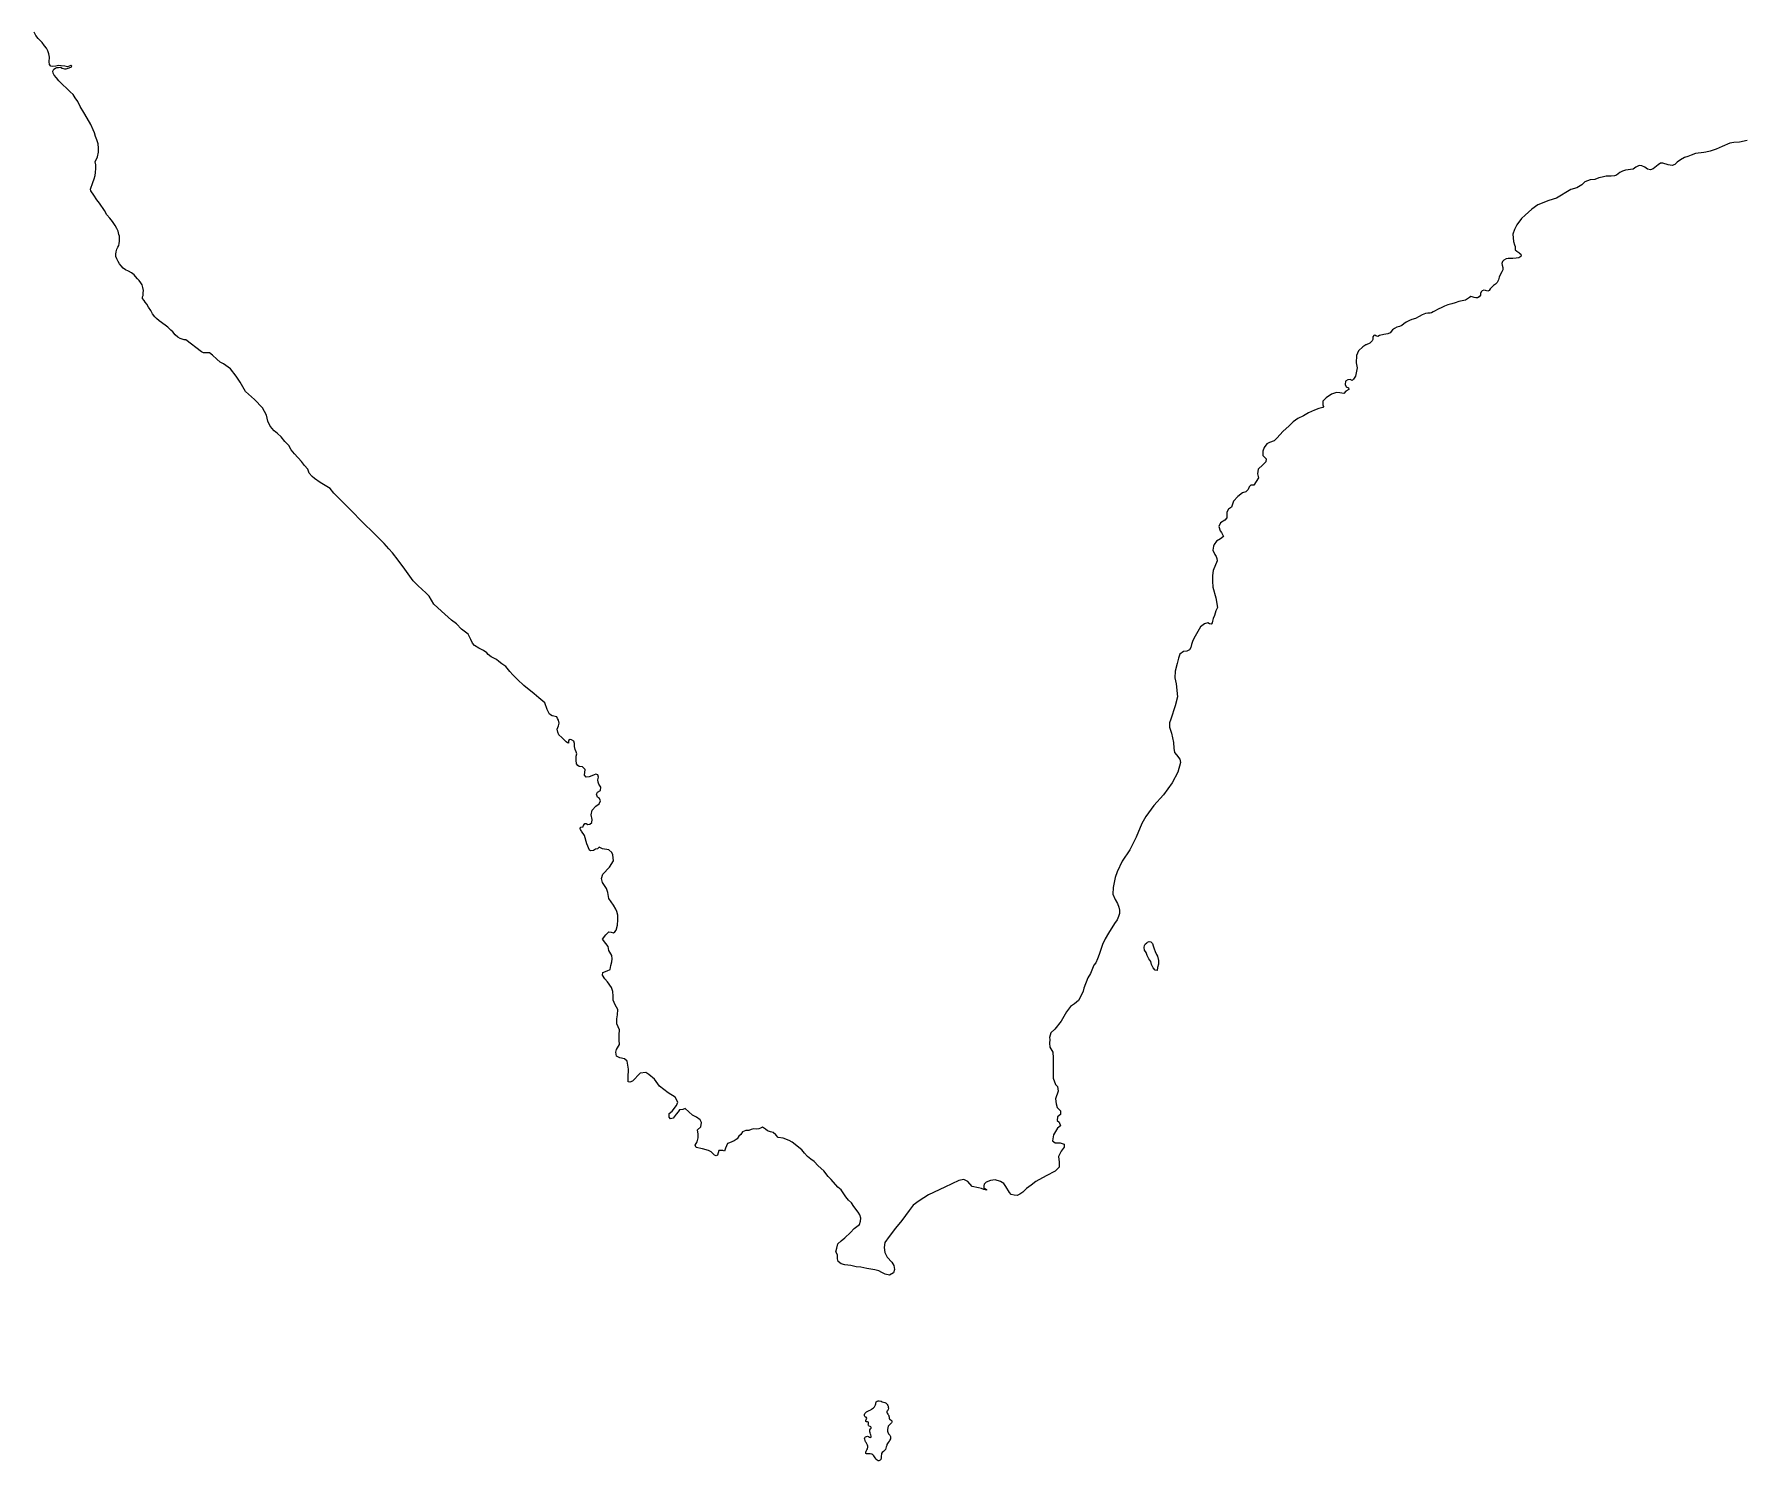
# Model space of a CAD drawing. Extents: x 283583 to 658922, y 889284 to 1241133.
# Drawn here: x 367214 to 388895, y 1054753 to 1072822 of the extents above; entities that cross this region are included whole.
import ezdxf

# ---------------------------------------------------------------- set-up
doc = ezdxf.new("R2010")
doc.units = 0
doc.header["$MEASUREMENT"] = 0
doc.layers.add('PUNTARENAS', color=7, linetype='Continuous')

msp = doc.modelspace()

# ---------------------------------------------------------------- linework, layer by layer
at = {"layer": 'PUNTARENAS', "color": 241}
msp.add_lwpolyline([(388914, 1071477), (388814, 1071457), (388744, 1071453), (388692, 1071443), (388597, 1071400), (388521, 1071368), (388445, 1071340), (388390, 1071329), (388364, 1071326), (388260, 1071311), (388203, 1071291), (388160, 1071272), (388120, 1071259), (388067, 1071231), (388028, 1071202), (387995, 1071174), (387962, 1071159), (387912, 1071169), (387845, 1071191), (387815, 1071189), (387786, 1071169), (387723, 1071117), (387688, 1071106), (387652, 1071113), (387615, 1071139), (387580, 1071154), (387547, 1071158), (387502, 1071137), (387471, 1071115), (387371, 1071102), (387332, 1071089), (387299, 1071073), (387277, 1071052), (387256, 1071039), (387232, 1071028), (387192, 1071026), (387125, 1071023), (387078, 1071010), (387033, 1071002), (386984, 1070984), (386924, 1070980), (386858, 1070953), (386819, 1070915), (386756, 1070877), (386681, 1070856), (386498, 1070745), (386400, 1070718), (386262, 1070660), (386185, 1070607), (386099, 1070529), (386055, 1070489), (385994, 1070409), (385966, 1070349), (385946, 1070290), (385953, 1070198), (385964, 1070154), (385972, 1070132), (385974, 1070090), (385996, 1070074), (386022, 1070057), (386031, 1070048), (386044, 1070038), (386051, 1070024), (386044, 1070007), (386022, 1069990), (385987, 1069985), (385946, 1069983), (385886, 1069983), (385862, 1069976), (385831, 1069961), (385812, 1069942), (385805, 1069920), (385810, 1069896), (385816, 1069866), (385816, 1069839), (385805, 1069811), (385788, 1069783), (385771, 1069746), (385762, 1069713), (385756, 1069695), (385746, 1069677), (385726, 1069656), (385700, 1069640), (385678, 1069619), (385659, 1069597), (385646, 1069577), (385626, 1069569), (385598, 1069575), (385576, 1069579), (385556, 1069573), (385543, 1069558), (385535, 1069540), (385535, 1069516), (385519, 1069494), (385497, 1069485), (385477, 1069483), (385456, 1069489), (385430, 1069498), (385414, 1069502), (385395, 1069489), (385371, 1069469), (385345, 1069454), (385303, 1069446), (385260, 1069435), (385214, 1069422), (385173, 1069409), (385123, 1069393), (385080, 1069376), (385045, 1069360), (384997, 1069339), (384953, 1069315), (384936, 1069304), (384915, 1069295), (384897, 1069289), (384869, 1069289), (384838, 1069284), (384795, 1069269), (384756, 1069247), (384710, 1069221), (384664, 1069207), (384635, 1069196), (384594, 1069174), (384564, 1069153), (384537, 1069133), (384509, 1069122), (384475, 1069111), (384444, 1069096), (384420, 1069076), (384390, 1069042), (384361, 1069026), (384312, 1069020), (384255, 1069007), (384233, 1068993), (384209, 1069004), (384196, 1069011), (384183, 1069007), (384172, 1068991), (384172, 1068957), (384161, 1068938), (384131, 1068911), (384086, 1068889), (384083, 1068887), (384044, 1068863), (383991, 1068810), (383966, 1068751), (383961, 1068662), (383972, 1068596), (383953, 1068493), (383928, 1068455), (383908, 1068438), (383883, 1068449), (383855, 1068446), (383824, 1068427), (383821, 1068386), (383834, 1068357), (383864, 1068342), (383865, 1068323), (383828, 1068302), (383802, 1068270), (383754, 1068282), (383711, 1068285), (383648, 1068262), (383580, 1068216), (383538, 1068175), (383536, 1068129), (383546, 1068108), (383536, 1068093), (383487, 1068082), (383430, 1068059), (383355, 1068026), (383293, 1067990), (383220, 1067953), (383163, 1067911), (383108, 1067858), (383035, 1067795), (382953, 1067707), (382921, 1067670), (382862, 1067651), (382828, 1067634), (382794, 1067588), (382779, 1067541), (382776, 1067487), (382820, 1067443), (382814, 1067405), (382776, 1067367), (382720, 1067312), (382709, 1067255), (382722, 1067205), (382694, 1067158), (382665, 1067111), (382625, 1067111), (382606, 1067088), (382593, 1067054), (382562, 1067028), (382519, 1067012), (382461, 1066965), (382405, 1066908), (382380, 1066833), (382343, 1066807), (382323, 1066770), (382323, 1066695), (382298, 1066669), (382241, 1066632), (382222, 1066585), (382235, 1066532), (382253, 1066512), (382279, 1066462), (382241, 1066430), (382192, 1066403), (382160, 1066360), (382151, 1066338), (382146, 1066286), (382168, 1066233), (382187, 1066206), (382195, 1066180), (382197, 1066154), (382150, 1066028), (382139, 1065967), (382139, 1065895), (382146, 1065820), (382184, 1065682), (382202, 1065562), (382184, 1065518), (382165, 1065458), (382147, 1065420), (382139, 1065386), (382136, 1065366), (382128, 1065355), (382121, 1065349), (382104, 1065352), (382080, 1065365), (382039, 1065355), (381988, 1065317), (381919, 1065198), (381891, 1065144), (381875, 1065091), (381865, 1065053), (381848, 1065023), (381814, 1065006), (381774, 1065003), (381728, 1064968), (381708, 1064921), (381692, 1064852), (381668, 1064756), (381664, 1064670), (381679, 1064594), (381698, 1064430), (381667, 1064317), (381610, 1064147), (381596, 1064102), (381597, 1064047), (381622, 1063971), (381647, 1063851), (381648, 1063778), (381660, 1063726), (381682, 1063694), (381724, 1063641), (381733, 1063599), (381699, 1063476), (381628, 1063342), (381576, 1063264), (381521, 1063190), (381395, 1063051), (381294, 1062914), (381244, 1062826), (381175, 1062650), (381093, 1062493), (380995, 1062348), (380934, 1062211), (380906, 1062139), (380883, 1062016), (380878, 1061929), (380908, 1061861), (380938, 1061813), (380955, 1061767), (380963, 1061726), (380961, 1061686), (380950, 1061645), (380933, 1061605), (380897, 1061559), (380821, 1061436), (380781, 1061366), (380746, 1061292), (380704, 1061165), (380681, 1061110), (380662, 1061061), (380638, 1061029), (380594, 1060924), (380560, 1060871), (380511, 1060739), (380500, 1060700), (380465, 1060621), (380443, 1060581), (380391, 1060541), (380340, 1060507), (380291, 1060439), (380221, 1060323), (380143, 1060222), (380092, 1060175), (380073, 1060116), (380078, 1060087), (380073, 1060044), (380078, 1059990), (380116, 1059927), (380122, 1059858), (380122, 1059600), (380153, 1059518), (380178, 1059493), (380184, 1059436), (380153, 1059336), (380159, 1059273), (380172, 1059229), (380216, 1059185), (380216, 1059140), (380178, 1059109), (380172, 1059065), (380197, 1059040), (380216, 1058996), (380178, 1058964), (380127, 1058883), (380115, 1058807), (380146, 1058782), (380209, 1058782), (380259, 1058763), (380259, 1058725), (380222, 1058675), (380190, 1058606), (380196, 1058537), (380196, 1058474), (380146, 1058422), (380033, 1058361), (379900, 1058291), (379841, 1058245), (379783, 1058200), (379739, 1058157), (379699, 1058128), (379667, 1058114), (379629, 1058116), (379589, 1058124), (379567, 1058153), (379523, 1058228), (379496, 1058264), (379454, 1058292), (379388, 1058311), (379326, 1058302), (379271, 1058280), (379248, 1058256), (379243, 1058237), (379244, 1058212), (379256, 1058200), (379275, 1058189), (379279, 1058181), (379261, 1058186), (379242, 1058190), (379214, 1058202), (379177, 1058210), (379095, 1058229), (379039, 1058292), (378988, 1058317), (378925, 1058305), (378749, 1058217), (378541, 1058123), (378422, 1058047), (378346, 1057989), (378296, 1057921), (378206, 1057796), (378126, 1057701), (378044, 1057595), (377990, 1057517), (377979, 1057454), (377990, 1057390), (378017, 1057333), (378077, 1057267), (378102, 1057225), (378110, 1057176), (378100, 1057135), (378050, 1057104), (377993, 1057116), (377952, 1057137), (377914, 1057157), (377861, 1057172), (377761, 1057189), (377685, 1057206), (377626, 1057210), (377560, 1057227), (377482, 1057234), (377435, 1057249), (377399, 1057276), (377389, 1057312), (377389, 1057361), (377370, 1057401), (377383, 1057444), (377395, 1057501), (377436, 1057539), (377484, 1057576), (377556, 1057644), (377601, 1057697), (377666, 1057746), (377682, 1057788), (377683, 1057825), (377672, 1057868), (377653, 1057902), (377598, 1057973), (377566, 1058021), (377527, 1058053), (377495, 1058098), (377434, 1058183), (377392, 1058220), (377310, 1058315), (377273, 1058352), (377215, 1058426), (377146, 1058490), (377093, 1058543), (377051, 1058572), (377008, 1058606), (376971, 1058651), (376937, 1058693), (376816, 1058788), (376776, 1058811), (376700, 1058841), (376639, 1058847), (376607, 1058883), (376573, 1058913), (376541, 1058921), (376501, 1058932), (376478, 1058953), (376440, 1058979), (376413, 1058964), (376392, 1058959), (376358, 1058953), (376329, 1058959), (376296, 1058951), (376265, 1058938), (376227, 1058936), (376186, 1058919), (376164, 1058886), (376138, 1058866), (376117, 1058832), (376080, 1058805), (376023, 1058782), (375995, 1058772), (375970, 1058714), (375959, 1058676), (375938, 1058683), (375919, 1058685), (375887, 1058685), (375870, 1058626), (375851, 1058617), (375830, 1058622), (375788, 1058668), (375755, 1058685), (375679, 1058704), (375599, 1058719), (375586, 1058751), (375610, 1058793), (375623, 1058842), (375623, 1058892), (375617, 1058943), (375657, 1058981), (375667, 1059039), (375650, 1059072), (375604, 1059104), (375553, 1059130), (375506, 1059174), (375460, 1059217), (375430, 1059203), (375386, 1059198), (375369, 1059174), (375346, 1059144), (375307, 1059094), (375273, 1059085), (375257, 1059107), (375258, 1059151), (375295, 1059183), (375350, 1059253), (375365, 1059295), (375334, 1059358), (375246, 1059415), (375133, 1059497), (375070, 1059585), (375001, 1059647), (374963, 1059672), (374888, 1059664), (374791, 1059560), (374757, 1059547), (374736, 1059554), (374738, 1059607), (374743, 1059714), (374724, 1059814), (374693, 1059843), (374630, 1059856), (374590, 1059880), (374580, 1059928), (374590, 1059964), (374626, 1060024), (374624, 1060082), (374624, 1060148), (374627, 1060212), (374593, 1060288), (374595, 1060352), (374603, 1060400), (374606, 1060468), (374574, 1060529), (374549, 1060587), (374549, 1060625), (374548, 1060636), (374542, 1060699), (374525, 1060748), (374475, 1060820), (374444, 1060857), (374412, 1060902), (374415, 1060937), (374473, 1060957), (374511, 1060976), (374517, 1061026), (374530, 1061074), (374534, 1061110), (374530, 1061152), (374492, 1061215), (374486, 1061265), (374455, 1061303), (374411, 1061359), (374455, 1061416), (374492, 1061454), (374524, 1061447), (374550, 1061442), (374568, 1061454), (374587, 1061476), (374603, 1061537), (374606, 1061605), (374608, 1061664), (374593, 1061712), (374581, 1061739), (374553, 1061791), (374493, 1061875), (374480, 1061951), (374461, 1062001), (374411, 1062077), (374399, 1062127), (374418, 1062184), (374499, 1062272), (374550, 1062353), (374544, 1062429), (374531, 1062458), (374493, 1062492), (374411, 1062504), (374372, 1062526), (374347, 1062505), (374324, 1062500), (374298, 1062483), (374266, 1062479), (374248, 1062486), (374216, 1062567), (374185, 1062674), (374148, 1062730), (374144, 1062736), (374135, 1062748), (374128, 1062761), (374131, 1062771), (374140, 1062779), (374155, 1062783), (374166, 1062784), (374173, 1062800), (374189, 1062824), (374207, 1062824), (374226, 1062813), (374251, 1062815), (374276, 1062838), (374280, 1062874), (374270, 1062933), (374280, 1062995), (374330, 1063046), (374372, 1063073), (374386, 1063111), (374374, 1063140), (374349, 1063159), (374336, 1063197), (374351, 1063221), (374387, 1063244), (374393, 1063285), (374368, 1063322), (374356, 1063347), (374355, 1063379), (374361, 1063410), (374353, 1063440), (374329, 1063450), (374308, 1063440), (374276, 1063429), (374245, 1063416), (374207, 1063410), (374186, 1063439), (374192, 1063511), (374161, 1063543), (374118, 1063547), (374099, 1063558), (374082, 1063581), (374080, 1063626), (374080, 1063679), (374088, 1063708), (374080, 1063734), (374065, 1063761), (374059, 1063801), (374057, 1063837), (374048, 1063867), (374021, 1063884), (374002, 1063888), (373983, 1063876), (373980, 1063842), (373967, 1063845), (373951, 1063858), (373927, 1063884), (373898, 1063916), (373861, 1063948), (373845, 1063980), (373840, 1064019), (373853, 1064062), (373864, 1064096), (373853, 1064133), (373843, 1064157), (373833, 1064174), (373776, 1064187), (373742, 1064208), (373712, 1064269), (373683, 1064355), (373607, 1064415), (373547, 1064466), (373414, 1064572), (373335, 1064650), (373277, 1064710), (373237, 1064750), (373187, 1064814), (373137, 1064848), (373100, 1064878), (373071, 1064904), (373002, 1064938), (372965, 1064965), (372946, 1064986), (372907, 1065018), (372846, 1065047), (372791, 1065081), (372767, 1065110), (372746, 1065154), (372709, 1065224), (372627, 1065287), (372561, 1065356), (372501, 1065400), (372373, 1065515), (372274, 1065604), (372217, 1065706), (372175, 1065748), (372126, 1065788), (372071, 1065841), (372014, 1065898), (371910, 1066048), (371826, 1066159), (371752, 1066254), (371707, 1066303), (371646, 1066373), (371542, 1066479), (371352, 1066662), (371244, 1066771), (371183, 1066837), (371104, 1066914), (371011, 1067011), (370963, 1067068), (370901, 1067106), (370836, 1067144), (370762, 1067197), (370734, 1067221), (370698, 1067261), (370678, 1067313), (370638, 1067361), (370601, 1067409), (370509, 1067509), (370468, 1067559), (370438, 1067615), (370390, 1067663), (370342, 1067724), (370295, 1067763), (370252, 1067798), (370222, 1067832), (370197, 1067866), (370171, 1067920), (370155, 1067996), (370106, 1068088), (370006, 1068195), (369892, 1068296), (369823, 1068416), (369770, 1068491), (369700, 1068582), (369610, 1068648), (369567, 1068669), (369528, 1068705), (369471, 1068756), (369435, 1068785), (369433, 1068787), (369389, 1068786), (369357, 1068788), (369333, 1068800), (369132, 1068951), (369128, 1068953), (369111, 1068951), (369087, 1068960), (369061, 1068968), (369031, 1068984), (369000, 1069016), (368970, 1069051), (368946, 1069073), (368905, 1069112), (368872, 1069138), (368798, 1069194), (368763, 1069220), (368740, 1069243), (368712, 1069282), (368692, 1069322), (368662, 1069367), (368640, 1069402), (368621, 1069430), (368605, 1069448), (368586, 1069474), (368584, 1069497), (368594, 1069513), (368594, 1069545), (368596, 1069578), (368590, 1069615), (368582, 1069648), (368563, 1069675), (368541, 1069705), (368523, 1069725), (368498, 1069753), (368478, 1069774), (368447, 1069798), (368406, 1069820), (368371, 1069840), (368341, 1069859), (368317, 1069887), (368295, 1069915), (368276, 1069942), (368258, 1069978), (368249, 1070007), (368247, 1070037), (368251, 1070068), (368262, 1070098), (368274, 1070127), (368285, 1070147), (368289, 1070171), (368294, 1070201), (368294, 1070264), (368286, 1070287), (368277, 1070326), (368260, 1070363), (368238, 1070400), (368203, 1070450), (368170, 1070493), (368133, 1070536), (368102, 1070588), (368039, 1070682), (368006, 1070725), (367969, 1070784), (367930, 1070840), (367928, 1070860), (367954, 1070946), (367972, 1070990), (367985, 1071033), (367988, 1071069), (367996, 1071121), (367994, 1071169), (367987, 1071206), (368014, 1071271), (368027, 1071330), (368027, 1071378), (368022, 1071435), (368007, 1071484), (367990, 1071526), (367976, 1071573), (367962, 1071612), (367929, 1071679), (367884, 1071759), (367842, 1071831), (367795, 1071907), (367764, 1071970), (367734, 1072016), (367705, 1072057), (367670, 1072094), (367621, 1072141), (367574, 1072182), (367526, 1072230), (367497, 1072269), (367467, 1072305), (367454, 1072330), (367450, 1072356), (367463, 1072379), (367482, 1072392), (367502, 1072399), (367523, 1072403), (367547, 1072404), (367569, 1072393), (367595, 1072386), (367617, 1072386), (367656, 1072395), (367686, 1072410), (367689, 1072419), (367678, 1072425), (367637, 1072410), (367602, 1072416), (367554, 1072423), (367519, 1072427), (367487, 1072419), (367450, 1072412), (367423, 1072419), (367408, 1072440), (367404, 1072473), (367406, 1072531), (367400, 1072573), (367386, 1072610), (367369, 1072645), (367345, 1072675), (367315, 1072718), (367264, 1072770), (367236, 1072807), (367214, 1072847)], dxfattribs=at)
for points in [[(381339, 1061330), (381359, 1061326), (381378, 1061306), (381390, 1061277), (381401, 1061237), (381413, 1061203), (381432, 1061167), (381443, 1061143), (381454, 1061088), (381456, 1061044), (381445, 1060999), (381439, 1060963), (381415, 1060968), (381390, 1060997), (381369, 1061038), (381358, 1061076), (381333, 1061112), (381314, 1061154), (381301, 1061190), (381278, 1061222), (381276, 1061256), (381278, 1061279), (381287, 1061298), (381306, 1061313), (381318, 1061323)], [(377769, 1054906), (377773, 1054925), (377773, 1054936), (377771, 1054950), (377767, 1054959), (377761, 1054968), (377752, 1054983), (377746, 1054993), (377740, 1055009), (377734, 1055026), (377732, 1055038), (377737, 1055049), (377746, 1055057), (377756, 1055060), (377768, 1055065), (377783, 1055062), (377795, 1055054), (377806, 1055047), (377814, 1055053), (377814, 1055066), (377813, 1055081), (377808, 1055092), (377803, 1055108), (377798, 1055119), (377798, 1055134), (377801, 1055145), (377809, 1055156), (377814, 1055166), (377814, 1055175), (377811, 1055183), (377804, 1055188), (377792, 1055191), (377781, 1055198), (377779, 1055208), (377783, 1055218), (377783, 1055238), (377781, 1055241), (377770, 1055245), (377757, 1055245), (377750, 1055250), (377749, 1055261), (377754, 1055275), (377759, 1055289), (377757, 1055299), (377754, 1055305), (377745, 1055307), (377734, 1055312), (377730, 1055324), (377731, 1055339), (377735, 1055350), (377743, 1055361), (377756, 1055373), (377772, 1055382), (377791, 1055390), (377810, 1055398), (377818, 1055404), (377820, 1055407), (377831, 1055414), (377834, 1055415), (377845, 1055425), (377854, 1055430), (377860, 1055438), (377870, 1055462), (377874, 1055475), (377876, 1055484), (377881, 1055499), (377891, 1055508), (377905, 1055511), (377919, 1055511), (377942, 1055508), (377955, 1055500), (377972, 1055497), (377990, 1055490), (378007, 1055482), (378013, 1055474), (378019, 1055466), (378028, 1055453), (378033, 1055444), (378031, 1055431), (378035, 1055419), (378033, 1055401), (378024, 1055387), (378016, 1055380), (378013, 1055365), (378018, 1055354), (378029, 1055343), (378032, 1055338), (378037, 1055330), (378039, 1055326), (378039, 1055317), (378042, 1055305), (378042, 1055293), (378048, 1055282), (378056, 1055274), (378069, 1055267), (378077, 1055257), (378077, 1055241), (378074, 1055232), (378067, 1055223), (378054, 1055214), (378043, 1055204), (378033, 1055191), (378026, 1055172), (378024, 1055151), (378024, 1055128), (378027, 1055117), (378036, 1055096), (378052, 1055079), (378059, 1055062), (378059, 1055030), (378052, 1055019), (378052, 1055010), (378045, 1055002), (378033, 1054986), (378021, 1054973), (378015, 1054957), (378016, 1054945), (378008, 1054928), (378003, 1054913), (377996, 1054897), (377983, 1054882), (377971, 1054871), (377956, 1054859), (377946, 1054847), (377945, 1054832), (377943, 1054815), (377941, 1054789), (377938, 1054769), (377930, 1054759), (377915, 1054753), (377904, 1054753), (377890, 1054762), (377878, 1054775), (377866, 1054792), (377859, 1054803), (377849, 1054816), (377839, 1054828), (377823, 1054835), (377804, 1054840), (377780, 1054840), (377757, 1054842), (377748, 1054847), (377748, 1054860), (377751, 1054873), (377756, 1054882), (377762, 1054890)]]:
    msp.add_lwpolyline(points, close=True, dxfattribs=at)

doc.saveas('drawing.dxf')
